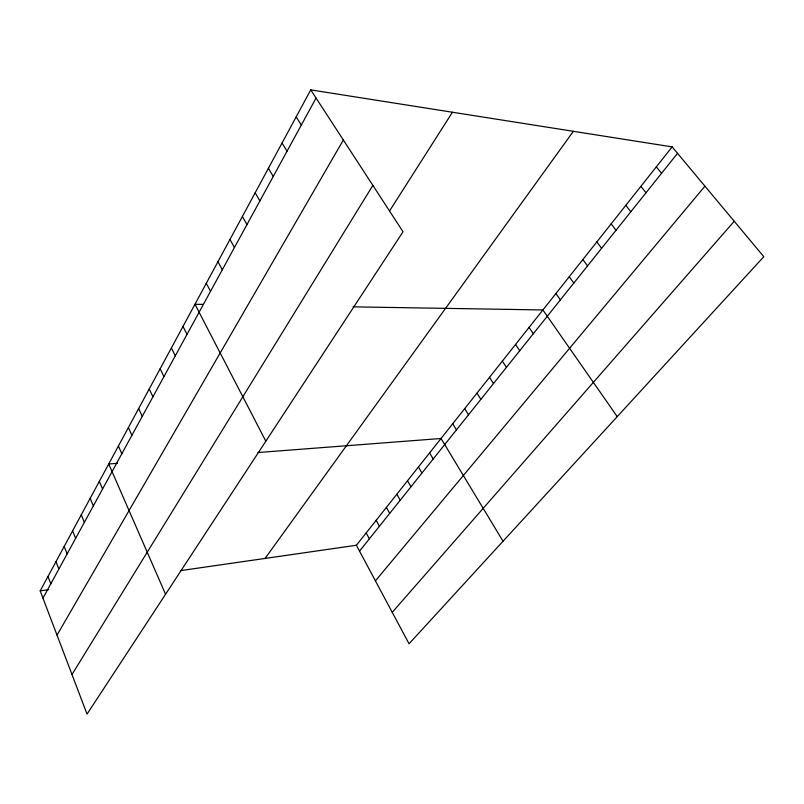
<?xml version="1.0" encoding="UTF-8"?>
<svg xmlns="http://www.w3.org/2000/svg" width="804" height="804" viewBox="0 0 804 804"><rect width="100%" height="100%" fill="white"/><g stroke="black" fill="none" stroke-linecap="round" stroke-linejoin="round"><path stroke-width="1.21" d="M310.746 89.887L403.035 231.763L87.043 714.113L40.2 590.88L310.746 89.887L672.154 146.891L763.8 256.707L409.055 643.783L356.393 545.263L672.154 146.891M42.964 598.156L316.062 98.058M57.024 635.13L343.338 139.996M71.998 674.526L372.865 185.392M389.538 210.99L452.441 112.238M265.079 558.438L573.363 131.303M359.529 551.132L677.531 153.333M375.418 580.85L704.927 186.166M392.241 612.346L734.233 221.281M40.2 590.88L48.783 589.644M180.89 570.579L356.393 545.263M117.414 463.315L108.731 463.978L165.564 594.256M257.973 452.531L441.024 438.492L503.033 541.243M203.342 304.404L194.97 304.264L265.833 441.195M353.127 306.847L542.901 309.952L617.231 416.633M656.315 166.87L661.561 173.312M640.878 186.347L646.004 192.769M625.824 205.332L630.838 211.743M611.151 223.854L616.045 230.245M596.829 241.914L601.623 248.295M582.86 259.541L587.543 265.903M569.222 276.747L573.805 283.088M555.906 293.54L560.388 299.862M529.042 327.429L533.333 333.71M515.535 344.484L519.726 350.735M502.349 361.107L506.45 367.338M489.495 377.337L493.505 383.538M476.933 393.176L480.862 399.357M296.153 116.902L301.309 125.072M464.682 408.633L468.521 414.794M282.043 143.032L287.048 151.182M452.712 423.738L456.471 429.869M268.395 168.307L273.259 176.448M429.597 452.903L433.195 458.973M418.432 466.993L421.959 473.033M255.18 192.779L259.903 200.889M407.507 480.762L410.975 486.782M242.376 216.477L246.979 224.567M396.834 494.239L400.221 500.219M386.392 507.414L389.719 513.364M229.974 239.441L234.446 247.511M376.171 520.299L379.438 526.228M366.172 532.911L369.378 538.811M217.954 261.712L222.306 269.752M206.286 283.309L210.527 291.319M182.99 326.454L187 334.394M171.383 347.941L175.292 355.84M160.137 368.775L163.936 376.634M149.232 388.975L152.931 396.794M138.65 408.563L142.258 416.341M128.379 427.577L131.896 435.316M118.409 446.049L121.836 453.737M99.314 481.405L102.57 489.013M90.169 498.349L93.344 505.907M81.264 514.831L84.37 522.339M72.611 530.861L75.636 538.328M64.179 546.469L67.144 553.886M55.978 561.664L58.873 569.031M47.989 576.458L50.813 583.784"/></g></svg>
